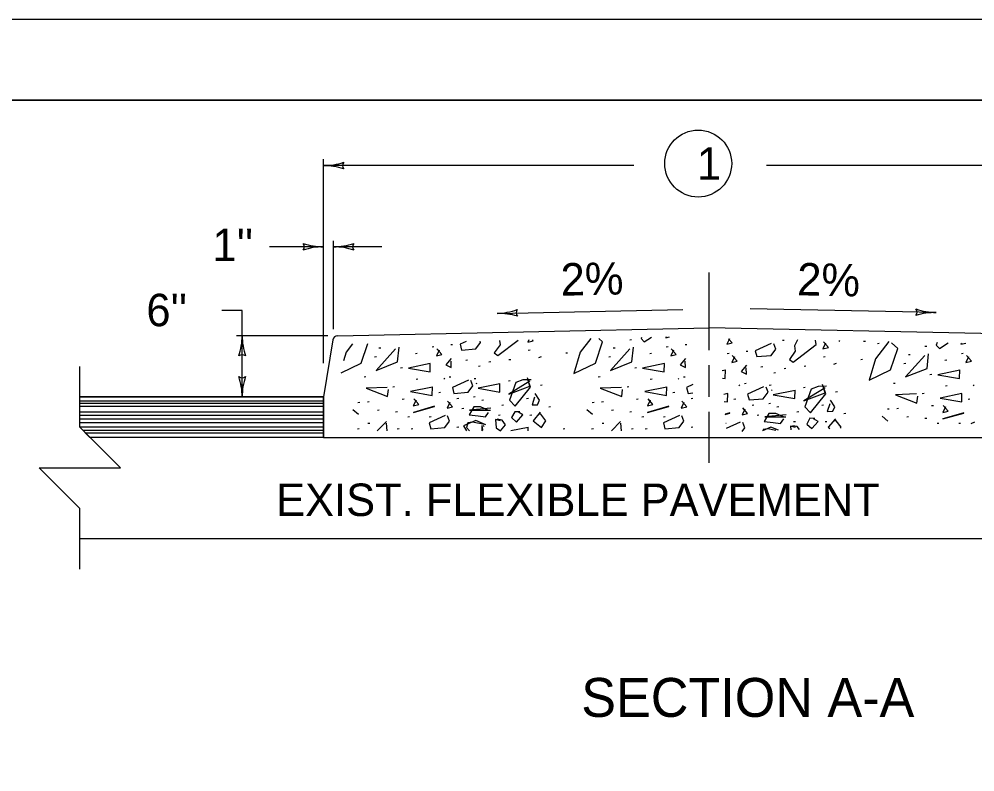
# Model space of a CAD drawing. Extents: x 997.6 to 1037, y 998.9 to 1022.8.
# Drawn here: x 1026.12 to 1032.01, y 1017.36 to 1022 of the extents above; entities that cross this region are included whole.
import ezdxf

# ---------------------------------------------------------------- set-up
doc = ezdxf.new("R2010")
doc.units = 0
for name, color, linetype in [('Level 1', 7, 'Continuous'), ('Level 10', 7, 'Continuous'), ('Level 11', 7, 'Continuous'), ('Level 14', 7, 'Continuous')]:
    doc.layers.add(name, color=color, linetype=linetype)

msp = doc.modelspace()

# ---------------------------------------------------------------- linework, layer by layer
at = {"layer": 'Level 1'}
for p, q in [((1027.9964, 1019.881), (1027.9964, 1021.1363)), ((1029.907, 1021.0972), (1027.9964, 1021.0972)), ((1032.7464, 1021.0972), (1030.7238, 1021.0972)), ((1028.0589, 1020.0887), (1028.0589, 1020.6332)), ((1027.9964, 1020.5972), (1027.6642, 1020.5972)), ((1028.3564, 1020.5972), (1028.0589, 1020.5972)), ((1030.3714, 1019.9593), (1030.3714, 1020.4393)), ((1031.7692, 1020.1917), (1030.6244, 1020.2156)), ((1027.4964, 1020.204), (1027.3714, 1020.204)), ((1027.4964, 1019.6727), (1027.4964, 1020.204)), ((1029.0656, 1020.1869), (1030.2103, 1020.2108)), ((1028.0848, 1020.0495), (1030.3714, 1020.0972)), ((1032.658, 1020.0495), (1030.3714, 1020.0972)), ((1028.0242, 1020.0495), (1027.4612, 1020.0495)), ((1028.0547, 1020.0234), (1027.9964, 1019.6727)), ((1030.3714, 1019.6732), (1030.3714, 1019.867)), ((1027.9964, 1019.6727), (1026.4964, 1019.6727)), ((1027.9964, 1019.6466), (1026.4964, 1019.6466)), ((1027.9964, 1019.6316), (1026.4964, 1019.6316)), ((1027.9964, 1019.4227), (1027.9964, 1019.6727)), ((1027.9964, 1019.6128), (1026.4964, 1019.6128)), ((1027.9964, 1019.5789), (1026.4964, 1019.5789)), ((1030.3714, 1019.2671), (1030.3714, 1019.5809)), ((1027.9964, 1019.5586), (1026.4964, 1019.5586)), ((1027.9964, 1019.5353), (1026.4964, 1019.5353)), ((1027.9964, 1019.5121), (1026.4964, 1019.5121)), ((1027.9964, 1019.4855), (1026.4964, 1019.4855)), ((1027.9964, 1019.4656), (1026.516, 1019.4656)), ((1027.9964, 1019.449), (1026.5326, 1019.449)), ((1027.9964, 1019.4227), (1026.5589, 1019.4227)), ((1027.9964, 1019.4227), (1032.7464, 1019.4227)), ((1034.2464, 1018.7977), (1026.4964, 1018.7977))]:
    msp.add_line(p, q, dxfattribs=at)
for points in [[(1029.9546, 1020.0387), (1029.9523, 1020.0314)], [(1029.9718, 1020.012), (1030.0159, 1020.04)], [(1030.1045, 1020.037), (1030.1265, 1020.0425)], [(1030.1069, 1020.042), (1030.1045, 1020.037)], [(1028.1755, 1019.9989), (1028.1358, 1019.9482)], [(1028.2288, 1019.8802), (1028.2695, 1020.0011)], [(1028.441, 1019.969), (1028.3217, 1019.8358), (1028.4535, 1019.8885), (1028.4632, 1019.9787)], [(1028.6766, 1019.9799), (1028.6655, 1019.9785)], [(1028.7923, 1019.9935), (1028.7813, 1019.9922)], [(1028.8758, 1020.0146), (1028.8381, 1019.9971)], [(1028.8381, 1019.9971), (1028.8478, 1019.961)], [(1028.9352, 1019.9679), (1028.9643, 1020.0082)], [(1028.9643, 1020.0082), (1028.9611, 1020.0165)], [(1029.0845, 1019.9939), (1029.0484, 1019.944)], [(1029.0707, 1019.9273), (1029.1952, 1020.0217)], [(1029.0815, 1020.0192), (1029.0845, 1019.9939)], [(1029.2611, 1020.0232), (1029.2547, 1020.0098)], [(1029.2547, 1020.0098), (1029.288, 1020.0181)], [(1029.288, 1020.0181), (1029.283, 1020.0237)], [(1029.6429, 1020.0317), (1029.5778, 1019.9482)], [(1029.6708, 1019.8802), (1029.7152, 1020.012)], [(1029.7152, 1020.012), (1029.6927, 1020.0328)], [(1029.883, 1019.969), (1029.7637, 1019.8358), (1029.8955, 1019.8885), (1029.9052, 1019.9787)], [(1029.894, 1020.0242), (1029.8829, 1020.0228)], [(1029.9523, 1020.0314), (1029.9718, 1020.012)], [(1030.1186, 1019.9799), (1030.1075, 1019.9785)], [(1030.2343, 1019.9935), (1030.2233, 1019.9922)], [(1030.4964, 1020.0306), (1030.4798, 1019.9963)], [(1030.4798, 1019.9963), (1030.5132, 1020.0047)], [(1030.5132, 1020.0047), (1030.4908, 1020.0301)], [(1030.7539, 1020.0022), (1030.6554, 1019.9564), (1030.6652, 1019.9203), (1030.7525, 1019.9273), (1030.7817, 1019.9675), (1030.7692, 1019.9993)], [(1030.8343, 1020.0209), (1030.8232, 1020.0195)], [(1030.888, 1019.8867), (1031.0308, 1019.9949)], [(1030.9163, 1020.0241), (1030.8977, 1019.9879)], [(1030.8977, 1019.9879), (1030.9018, 1019.9533)], [(1031.0308, 1019.9949), (1031.0263, 1020.022)], [(1031.0887, 1020.0038), (1031.072, 1019.9692), (1031.1053, 1019.9774), (1031.0748, 1020.0121)], [(1031.1765, 1020.0129), (1031.1695, 1020.0184)], [(1031.3336, 1020.0141), (1031.3224, 1020.0128)], [(1031.4776, 1020.0131), (1031.3952, 1019.9075)], [(1031.4186, 1020.0005), (1031.4075, 1019.9991)], [(1031.5325, 1019.9713), (1031.4951, 1020.006)], [(1031.7113, 1019.9835), (1031.7003, 1019.9821)], [(1031.7748, 1020.0073), (1031.7697, 1019.9908)], [(1031.7697, 1019.9908), (1031.7891, 1019.9713)], [(1031.7891, 1019.9713), (1031.8437, 1020.0059)], [(1031.9257, 1020.0043), (1031.9218, 1019.9963)], [(1031.9218, 1019.9963), (1031.9519, 1020.0038)], [(1028.1358, 1019.9482), (1028.1201, 1019.8944)], [(1028.3227, 1019.9187), (1028.3116, 1019.9173)], [(1028.3499, 1019.9731), (1028.3388, 1019.9718)], [(1028.5745, 1019.9391), (1028.5634, 1019.9377)], [(1028.7098, 1019.9594), (1028.6932, 1019.9248), (1028.7264, 1019.933), (1028.6959, 1019.9677)], [(1028.8478, 1019.961), (1028.9352, 1019.9679)], [(1029.0484, 1019.944), (1029.0707, 1019.9273)], [(1029.2688, 1019.9595), (1029.2577, 1019.9581)], [(1029.3369, 1019.9191), (1029.3203, 1019.9121)], [(1029.4992, 1019.9425), (1029.4881, 1019.9411)], [(1029.5778, 1019.9482), (1029.539, 1019.8164)], [(1029.7647, 1019.9187), (1029.7536, 1019.9173)], [(1029.7919, 1019.9731), (1029.7808, 1019.9718)], [(1030.0165, 1019.9391), (1030.0054, 1019.9377)], [(1030.1518, 1019.9594), (1030.1352, 1019.9248), (1030.1684, 1019.933), (1030.1379, 1019.9677)], [(1030.4939, 1019.9393), (1030.4828, 1019.9378)], [(1030.5271, 1019.9188), (1030.5105, 1019.8841), (1030.5438, 1019.8923), (1030.5133, 1019.927)], [(1030.6097, 1019.9528), (1030.5986, 1019.9515)], [(1030.9018, 1019.9533), (1030.8658, 1019.9033)], [(1031.0861, 1019.9188), (1031.075, 1019.9174)], [(1031.4881, 1019.8395), (1031.5325, 1019.9713)], [(1031.7003, 1019.9283), (1031.581, 1019.7952), (1031.7128, 1019.8478), (1031.7225, 1019.938)], [(1031.6093, 1019.9324), (1031.5981, 1019.9311)], [(1031.9359, 1019.9393), (1031.9248, 1019.9378)], [(1031.9691, 1019.9188), (1031.9525, 1019.8841), (1031.9858, 1019.8923), (1031.9553, 1019.927)], [(1026.4964, 1018.6102), (1026.4964, 1018.9852), (1026.2464, 1019.2352), (1026.7464, 1019.2352), (1026.4964, 1019.4852), (1026.4964, 1019.8602)], [(1028.1068, 1019.8212), (1028.2288, 1019.8802)], [(1028.6546, 1019.8774), (1028.52, 1019.8497), (1028.6532, 1019.8261), (1028.6546, 1019.8788)], [(1028.7836, 1019.9093), (1028.7503, 1019.8705), (1028.7836, 1019.8538), (1028.7822, 1019.8927)], [(1028.8842, 1019.8983), (1028.8731, 1019.8968)], [(1028.9625, 1019.8608), (1028.9513, 1019.8594)], [(1029.0272, 1019.888), (1029.016, 1019.8867)], [(1029.1497, 1019.9016), (1029.1386, 1019.9003)], [(1029.539, 1019.8164), (1029.6708, 1019.8802)], [(1030.0966, 1019.8774), (1029.962, 1019.8497), (1030.0952, 1019.8261), (1030.0966, 1019.8788)], [(1030.2256, 1019.9093), (1030.1923, 1019.8705), (1030.2256, 1019.8538), (1030.2242, 1019.8927)], [(1030.6009, 1019.8687), (1030.5676, 1019.8298), (1030.6009, 1019.8132), (1030.5995, 1019.852)], [(1030.8658, 1019.9033), (1030.888, 1019.8867)], [(1030.967, 1019.8609), (1030.9559, 1019.8596)], [(1031.1543, 1019.8784), (1031.1377, 1019.8714)], [(1031.3165, 1019.9018), (1031.3054, 1019.9004)], [(1031.3952, 1019.9075), (1031.3563, 1019.7758)], [(1031.582, 1019.878), (1031.5709, 1019.8766)], [(1031.8338, 1019.8984), (1031.8228, 1019.897)], [(1028.4826, 1019.8506), (1028.4715, 1019.8492)], [(1029.9246, 1019.8506), (1029.9135, 1019.8492)], [(1030.4719, 1019.8368), (1030.4513, 1019.8324)], [(1030.4705, 1019.7854), (1030.4719, 1019.8382)], [(1030.7015, 1019.8576), (1030.6904, 1019.8562)], [(1030.7798, 1019.8202), (1030.7687, 1019.8188)], [(1030.8445, 1019.8473), (1030.8333, 1019.846)], [(1031.3563, 1019.7758), (1031.4881, 1019.8395)], [(1031.7419, 1019.8099), (1031.7308, 1019.8085)], [(1031.9139, 1019.8368), (1031.7793, 1019.809), (1031.9125, 1019.7854), (1031.9139, 1019.8382)], [(1028.258, 1019.7962), (1028.2469, 1019.7948)], [(1028.5779, 1019.7812), (1028.5668, 1019.7798)], [(1028.7433, 1019.7851), (1028.7378, 1019.7809)], [(1028.7821, 1019.7948), (1028.771, 1019.7933)], [(1028.8889, 1019.776), (1028.7905, 1019.7302), (1028.8002, 1019.6942), (1028.8876, 1019.7011), (1028.9167, 1019.7413), (1028.9042, 1019.7732)], [(1028.9353, 1019.7846), (1028.9242, 1019.7832)], [(1028.9431, 1019.7532), (1028.9375, 1019.7559)], [(1029.0834, 1019.7535), (1028.9488, 1019.7258), (1029.082, 1019.7023), (1029.0834, 1019.7549)], [(1029.1463, 1019.7709), (1029.1352, 1019.7695)], [(1029.2676, 1019.7698), (1029.1373, 1019.6893), (1029.2676, 1019.7379), (1029.2523, 1019.7893)], [(1029.2759, 1019.7782), (1029.2246, 1019.7768), (1029.1816, 1019.7601), (1029.1428, 1019.6519), (1029.1774, 1019.6158), (1029.2718, 1019.7323), (1029.2551, 1019.7795)], [(1029.3437, 1019.7437), (1029.3325, 1019.7423)], [(1029.7, 1019.7962), (1029.6889, 1019.7948)], [(1030.0199, 1019.7812), (1030.0088, 1019.7798)], [(1030.1853, 1019.7851), (1030.1798, 1019.7809)], [(1030.2241, 1019.7948), (1030.213, 1019.7933)], [(1030.2713, 1019.7483), (1030.2325, 1019.7302)], [(1030.4545, 1019.7883), (1030.4705, 1019.7854)], [(1030.5607, 1019.7444), (1030.5551, 1019.7403)], [(1030.5994, 1019.7541), (1030.5883, 1019.7527)], [(1030.7526, 1019.7439), (1030.7415, 1019.7425)], [(1031.0849, 1019.7292), (1030.9546, 1019.6487), (1031.0849, 1019.6973), (1031.0697, 1019.7486)], [(1031.5173, 1019.7555), (1031.5063, 1019.7541)], [(1032.0027, 1019.7444), (1031.9971, 1019.7403)], [(1028.3897, 1019.731), (1028.2593, 1019.7254), (1028.3911, 1019.6755), (1028.3966, 1019.7185)], [(1028.435, 1019.7335), (1028.4238, 1019.7321)], [(1028.6682, 1019.7331), (1028.5337, 1019.7053), (1028.6668, 1019.6818), (1028.6682, 1019.7345)], [(1028.7174, 1019.6994), (1028.7063, 1019.6981)], [(1029.2968, 1019.6699), (1029.2815, 1019.6228), (1029.3148, 1019.6242), (1029.3273, 1019.6519), (1029.3009, 1019.6935)], [(1029.8317, 1019.731), (1029.7013, 1019.7254), (1029.8331, 1019.6755), (1029.8386, 1019.7185)], [(1029.877, 1019.7335), (1029.8658, 1019.7321)], [(1030.1102, 1019.7331), (1029.9757, 1019.7053), (1030.1088, 1019.6818), (1030.1102, 1019.7345)], [(1030.1594, 1019.6994), (1030.1483, 1019.6981)], [(1030.2325, 1019.7302), (1030.2422, 1019.6942)], [(1030.2422, 1019.6942), (1030.272, 1019.6966)], [(1030.4855, 1019.6924), (1030.4617, 1019.6875)], [(1030.4842, 1019.6412), (1030.4855, 1019.6938)], [(1030.7063, 1019.7353), (1030.6078, 1019.6895), (1030.6175, 1019.6535), (1030.7049, 1019.6604), (1030.734, 1019.7007), (1030.7215, 1019.7325)], [(1030.7604, 1019.7125), (1030.7548, 1019.7153)], [(1030.9008, 1019.7128), (1030.7662, 1019.6852), (1030.8993, 1019.6616), (1030.9008, 1019.7143)], [(1030.9636, 1019.7303), (1030.9525, 1019.7288)], [(1031.0933, 1019.7375), (1031.0419, 1019.7361), (1030.9989, 1019.7194), (1030.9601, 1019.6113), (1030.9948, 1019.5752), (1031.0891, 1019.6917), (1031.0724, 1019.7388)], [(1031.161, 1019.703), (1031.1498, 1019.7017)], [(1031.649, 1019.6903), (1031.5186, 1019.6848), (1031.6504, 1019.6348), (1031.6559, 1019.6778)], [(1031.6943, 1019.6928), (1031.6832, 1019.6914)], [(1031.9275, 1019.6924), (1031.793, 1019.6647), (1031.9262, 1019.6412), (1031.9275, 1019.6938)], [(1031.8373, 1019.7405), (1031.8262, 1019.7391)], [(1028.2206, 1019.6382), (1028.2094, 1019.6368)], [(1028.2784, 1019.6416), (1028.2673, 1019.6403)], [(1028.4928, 1019.6586), (1028.4818, 1019.6573)], [(1028.5668, 1019.6517), (1028.5502, 1019.617), (1028.5835, 1019.6253), (1028.553, 1019.66)], [(1028.7744, 1019.6381), (1028.7578, 1019.6034), (1028.7911, 1019.6118), (1028.7606, 1019.6464)], [(1028.8298, 1019.662), (1028.8187, 1019.6607)], [(1028.9318, 1019.6723), (1028.9208, 1019.6708)], [(1028.9829, 1019.6518), (1028.9718, 1019.6504)], [(1029.2586, 1019.662), (1029.2475, 1019.6607)], [(1029.6626, 1019.6382), (1029.6514, 1019.6368)], [(1029.7204, 1019.6416), (1029.7093, 1019.6403)], [(1029.9348, 1019.6586), (1029.9238, 1019.6573)], [(1030.0088, 1019.6517), (1029.9922, 1019.617), (1030.0255, 1019.6253), (1029.995, 1019.66)], [(1030.2164, 1019.6381), (1030.1998, 1019.6034), (1030.2331, 1019.6118), (1030.2026, 1019.6464)], [(1030.2718, 1019.662), (1030.2607, 1019.6607)], [(1030.4648, 1019.6447), (1030.4842, 1019.6412)], [(1030.5348, 1019.6588), (1030.5237, 1019.6574)], [(1030.7492, 1019.6316), (1030.7381, 1019.6302)], [(1031.1141, 1019.6293), (1031.0988, 1019.5821), (1031.1321, 1019.5835), (1031.1446, 1019.6113), (1031.1183, 1019.6528)], [(1031.9768, 1019.6588), (1031.9657, 1019.6574)], [(1028.2121, 1019.5645), (1028.1774, 1019.5937)], [(1028.3397, 1019.5906), (1028.3286, 1019.5892)], [(1028.452, 1019.5803), (1028.4409, 1019.5789)], [(1028.6809, 1019.6158), (1028.5506, 1019.577), (1028.6809, 1019.6131)], [(1028.8604, 1019.6008), (1028.8493, 1019.5993)], [(1029.0124, 1019.5895), (1028.9638, 1019.6117), (1028.9223, 1019.6117), (1028.8931, 1019.5618), (1028.9486, 1019.5548), (1028.9943, 1019.5493), (1029.0138, 1019.577)], [(1029.0277, 1019.602), (1028.8959, 1019.5909), (1029.0263, 1019.5909)], [(1029.1054, 1019.6212), (1029.0943, 1019.6198)], [(1029.2052, 1019.5798), (1029.1747, 1019.5812), (1029.1553, 1019.5451), (1029.1858, 1019.5174), (1029.2246, 1019.5618), (1029.1968, 1019.5784)], [(1029.3314, 1019.5784), (1029.287, 1019.5257), (1029.3383, 1019.4841), (1029.3661, 1019.5257), (1029.3356, 1019.5659), (1029.3203, 1019.5659)], [(1029.3947, 1019.611), (1029.3836, 1019.6096)], [(1029.6541, 1019.5645), (1029.6194, 1019.5937)], [(1029.7817, 1019.5906), (1029.7706, 1019.5892)], [(1029.894, 1019.5803), (1029.8829, 1019.5789)], [(1030.1229, 1019.6158), (1029.9926, 1019.577), (1030.1229, 1019.6131)], [(1030.4983, 1019.5752), (1030.4703, 1019.5668)], [(1030.4704, 1019.5648), (1030.4983, 1019.5724)], [(1030.5918, 1019.5974), (1030.5752, 1019.5628), (1030.6084, 1019.5711), (1030.5779, 1019.6058)], [(1030.6471, 1019.6213), (1030.636, 1019.62)], [(1030.8298, 1019.5488), (1030.7812, 1019.571), (1030.7396, 1019.571), (1030.7104, 1019.5211), (1030.7659, 1019.5142), (1030.8117, 1019.5086), (1030.8311, 1019.5363)], [(1030.8003, 1019.6112), (1030.7891, 1019.6098)], [(1030.9228, 1019.5805), (1030.9117, 1019.5791)], [(1031.0759, 1019.6213), (1031.0648, 1019.62)], [(1031.212, 1019.5703), (1031.2009, 1019.5689)], [(1031.4799, 1019.5975), (1031.4688, 1019.5962)], [(1031.5378, 1019.6009), (1031.5267, 1019.5996)], [(1031.7522, 1019.6179), (1031.7411, 1019.6166)], [(1031.8262, 1019.611), (1031.8095, 1019.5763), (1031.8428, 1019.5847), (1031.8123, 1019.6193)], [(1031.9403, 1019.5752), (1031.8099, 1019.5363), (1031.9403, 1019.5724)], [(1028.2818, 1019.5088), (1028.2708, 1019.5075)], [(1028.3841, 1019.5216), (1028.3282, 1019.4625)], [(1028.3895, 1019.4625), (1028.3855, 1019.5104)], [(1028.5268, 1019.5498), (1028.5158, 1019.5483)], [(1028.746, 1019.5582), (1028.6475, 1019.5124), (1028.6573, 1019.4763), (1028.7446, 1019.4833), (1028.7738, 1019.5235), (1028.7613, 1019.5554)], [(1028.6596, 1019.5498), (1028.6485, 1019.5483)], [(1028.9348, 1019.5271), (1028.8598, 1019.4938)], [(1028.8862, 1019.5118), (1028.8778, 1019.4841)], [(1028.9153, 1019.516), (1028.8862, 1019.5118)], [(1028.9888, 1019.5021), (1028.9153, 1019.516)], [(1028.9972, 1019.5008), (1028.9348, 1019.5271)], [(1029.0859, 1019.5243), (1029.0554, 1019.5327)], [(1029.0554, 1019.5327), (1029.0609, 1019.4827)], [(1029.097, 1019.5298), (1029.0665, 1019.5354)], [(1029.085, 1019.5599), (1029.0739, 1019.5585)], [(1029.1178, 1019.5008), (1029.097, 1019.5298)], [(1029.279, 1019.5599), (1029.2679, 1019.5585)], [(1029.7238, 1019.5088), (1029.7128, 1019.5075)], [(1029.8261, 1019.5216), (1029.7701, 1019.4625)], [(1029.8314, 1019.4625), (1029.8275, 1019.5104)], [(1029.9688, 1019.5498), (1029.9578, 1019.5483)], [(1030.188, 1019.5582), (1030.0895, 1019.5124), (1030.0993, 1019.4763), (1030.1866, 1019.4833), (1030.2158, 1019.5235), (1030.2033, 1019.5554)], [(1030.1016, 1019.5498), (1030.0905, 1019.5483)], [(1030.4769, 1019.5091), (1030.4744, 1019.5088)], [(1030.5633, 1019.5175), (1030.4767, 1019.4773)], [(1030.5911, 1019.4828), (1030.5786, 1019.5148)], [(1030.6778, 1019.5601), (1030.6666, 1019.5587)], [(1030.845, 1019.5613), (1030.7133, 1019.5503), (1030.8436, 1019.5503)], [(1030.9023, 1019.5193), (1030.8913, 1019.5178)], [(1031.0225, 1019.5392), (1030.992, 1019.5405), (1030.9726, 1019.5044), (1031.0031, 1019.4768), (1031.0419, 1019.5211), (1031.0142, 1019.5378)], [(1031.0963, 1019.5193), (1031.0853, 1019.5178)], [(1031.1488, 1019.5378), (1031.1043, 1019.485)], [(1031.1529, 1019.5253), (1031.1377, 1019.5253)], [(1031.1834, 1019.485), (1031.1529, 1019.5253)], [(1031.4714, 1019.5238), (1031.4368, 1019.553)], [(1031.599, 1019.5499), (1031.5879, 1019.5485)], [(1031.7113, 1019.5397), (1031.7003, 1019.5383)], [(1031.7862, 1019.5091), (1031.7751, 1019.5077)], [(1031.9189, 1019.5091), (1031.9078, 1019.5077)], [(1032.0053, 1019.5175), (1031.9826, 1019.507)], [(1028.2172, 1019.4748), (1028.2061, 1019.4734)], [(1028.4622, 1019.4748), (1028.4511, 1019.4734)], [(1028.5473, 1019.4748), (1028.5362, 1019.4734)], [(1028.8298, 1019.4851), (1028.8187, 1019.4837)], [(1028.8598, 1019.4938), (1028.8782, 1019.4625)], [(1028.8778, 1019.4841), (1028.8952, 1019.4625)], [(1028.9713, 1019.4625), (1028.9791, 1019.4703)], [(1028.9791, 1019.4703), (1028.9736, 1019.4952)], [(1028.9736, 1019.4625), (1028.9736, 1019.4952)], [(1028.9805, 1019.4952), (1028.9861, 1019.491)], [(1029.0609, 1019.4827), (1029.0867, 1019.4625)], [(1029.0878, 1019.4625), (1029.1178, 1019.5008)], [(1029.2569, 1019.4847), (1029.1495, 1019.4625)], [(1029.2563, 1019.4625), (1029.2569, 1019.4861)], [(1029.4832, 1019.4748), (1029.4721, 1019.4734)], [(1029.6592, 1019.4748), (1029.6481, 1019.4734)], [(1029.9042, 1019.4748), (1029.8931, 1019.4734)], [(1029.9893, 1019.4748), (1029.9782, 1019.4734)], [(1030.2718, 1019.4851), (1030.2607, 1019.4837)], [(1030.5738, 1019.459), (1030.5911, 1019.4828)], [(1030.7521, 1019.4864), (1030.6998, 1019.4633)], [(1030.7035, 1019.4712), (1030.7012, 1019.4633)], [(1030.7327, 1019.4753), (1030.7035, 1019.4712)], [(1030.7819, 1019.4661), (1030.7327, 1019.4753)], [(1030.7991, 1019.4667), (1030.7521, 1019.4864)], [(1030.9033, 1019.4837), (1030.8728, 1019.492)], [(1030.8728, 1019.492), (1030.8753, 1019.4693)], [(1030.9143, 1019.4892), (1030.8838, 1019.4948)], [(1030.9274, 1019.471), (1030.9143, 1019.4892)], [(1031.1043, 1019.485), (1031.1138, 1019.4774)], [(1031.1798, 1019.4797), (1031.1834, 1019.485)]]:
    msp.add_lwpolyline(points, dxfattribs=at)
msp.add_lwpolyline([(1026.5589, 1019.4227), (1026.4964, 1019.4852), (1026.4964, 1019.6727), (1027.9964, 1019.6727), (1027.9964, 1019.4227)], close=True, dxfattribs=at)
msp.add_circle((1030.3039, 1021.11), 0.2062, dxfattribs=at)
for centre, radius, start, end in [((1027.9964, 1021.4878), 0.3906, 269.98778, 270), ((1027.9964, 1021.4878), 0.3906, 270, 288.66878), ((1027.9964, 1020.7065), 0.3906, 71.34716, 89.99389), ((1028.145, 1021.0971), 0.0312, 138.7746, 220.89129), ((1027.8479, 1020.5972), 0.0312, 318.7746, 40.89129), ((1027.9964, 1020.2065), 0.3906, 90, 108.66878), ((1027.9964, 1020.9878), 0.3906, 251.34716, 269.99389), ((1027.9964, 1020.2065), 0.3906, 89.98778, 90), ((1028.0589, 1020.9878), 0.3906, 269.98778, 270), ((1028.0589, 1020.9878), 0.3906, 270, 288.66878), ((1028.0589, 1020.2065), 0.3906, 71.34716, 89.99389), ((1028.2075, 1020.5971), 0.0312, 138.7746, 220.89129), ((1031.6207, 1020.1948), 0.0312, 317.57772, 39.69441), ((1031.7773, 1020.5822), 0.3906, 250.15028, 268.79701), ((1029.0574, 1020.5775), 0.3906, 271.18465, 271.19688), ((1029.0574, 1020.5775), 0.3906, 271.19688, 289.86566), ((1029.0737, 1019.7964), 0.3906, 72.54404, 91.19077), ((1029.2141, 1020.19), 0.0312, 139.97148, 222.08817), ((1031.761, 1019.8011), 0.3906, 88.80312, 107.47191), ((1031.761, 1019.8011), 0.3906, 88.7909, 88.80312), ((1027.1058, 1020.0495), 0.3906, 341.34716, 359.99389), ((1027.887, 1020.0495), 0.3906, 179.98778, 180), ((1027.887, 1020.0495), 0.3906, 180, 198.66878), ((1028.0855, 1020.0183), 0.0313, 91.19375, 170.57009), ((1027.4964, 1019.901), 0.0312, 48.7746, 130.89129), ((1027.4965, 1019.8212), 0.0312, 228.7746, 310.89129), ((1027.1058, 1019.6727), 0.3906, 0, 18.66878), ((1027.887, 1019.6727), 0.3906, 161.34716, 179.99389), ((1027.1058, 1019.6727), 0.3906, 359.98778, 0)]:
    msp.add_arc(centre, radius, start, end, dxfattribs=at)
at = {"layer": 'Level 10'}
msp.add_line((1007, 1021.5), (1035.5, 1021.5), dxfattribs=at)
at = {"layer": 'Level 11'}
msp.add_lwpolyline([(1007, 1000.5), (1035.5, 1000.5), (1035.5, 1021.5), (1007, 1021.5)], close=True, dxfattribs=at)
at = {"layer": 'Level 14'}
msp.add_line((1000, 1022), (1036, 1022), dxfattribs=at)

# ---------------------------------------------------------------- texts
at = {"layer": 'Level 1'}
for s, height, p in [('1', 0.2, (1030.2961, 1021.01)), ("1''", 0.2, (1027.3135, 1020.5088)), ("6''", 0.2, (1026.9068, 1020.1078)), ('EXIST. FLEXIBLE PAVEMENT', 0.2, (1027.7054, 1018.9385)), ('SECTION A-A', 0.24, (1029.584, 1017.7008))]:
    msp.add_text(s, height=height, dxfattribs=at).set_placement(p)
for rotation, p in [(1.19423, (1029.4593, 1020.2954)), (358.80577, (1030.9119, 1020.2986))]:
    msp.add_text('2%', height=0.2, rotation=rotation, dxfattribs=at).set_placement(p)

doc.saveas('drawing.dxf')
